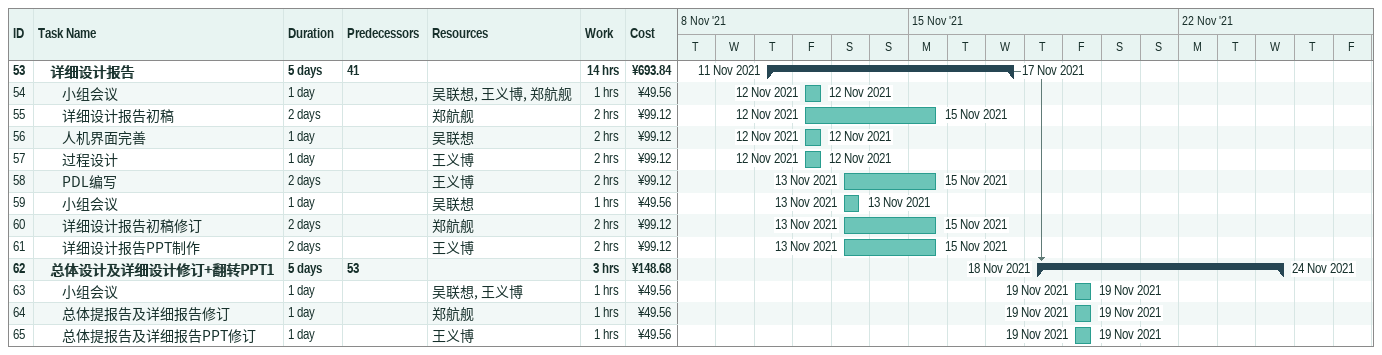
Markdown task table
| ID | Level | Task | Duration | Start | Finish | Predecessors | Resources | Work (h) | Cost (¥) |
|---|---|---|---|---|---|---|---|---|---|
| 53 | 2 | **详细设计报告** | 5d | 2021-11-11 | 2021-11-17 | 41 |  | 14 | 693.84 |
| 54 | 3 | 小组会议 | 1d | 2021-11-12 | 2021-11-12 |  | 吴联想, 王义博, 郑航舰 | 1 | 49.56 |
| 55 | 3 | 详细设计报告初稿 | 2d | 2021-11-12 | 2021-11-15 |  | 郑航舰 | 2 | 99.12 |
| 56 | 3 | 人机界面完善 | 1d | 2021-11-12 | 2021-11-12 |  | 吴联想 | 2 | 99.12 |
| 57 | 3 | 过程设计 | 1d | 2021-11-12 | 2021-11-12 |  | 王义博 | 2 | 99.12 |
| 58 | 3 | PDL编写 | 2d | 2021-11-13 | 2021-11-15 |  | 王义博 | 2 | 99.12 |
| 59 | 3 | 小组会议 | 1d | 2021-11-13 | 2021-11-13 |  | 吴联想 | 1 | 49.56 |
| 60 | 3 | 详细设计报告初稿修订 | 2d | 2021-11-13 | 2021-11-15 |  | 郑航舰 | 2 | 99.12 |
| 61 | 3 | 详细设计报告PPT制作 | 2d | 2021-11-13 | 2021-11-15 |  | 王义博 | 2 | 99.12 |
| 62 | 2 | **总体设计及详细设计修订+翻转PPT1** | 5d | 2021-11-18 | 2021-11-24 | 53 |  | 3 | 148.68 |
| 63 | 3 | 小组会议 | 1d | 2021-11-19 | 2021-11-19 |  | 吴联想, 王义博 | 1 | 49.56 |
| 64 | 3 | 总体提报告及详细报告修订 | 1d | 2021-11-19 | 2021-11-19 |  | 郑航舰 | 1 | 49.56 |
| 65 | 3 | 总体提报告及详细报告PPT修订 | 1d | 2021-11-19 | 2021-11-19 |  | 王义博 | 1 | 49.56 |
